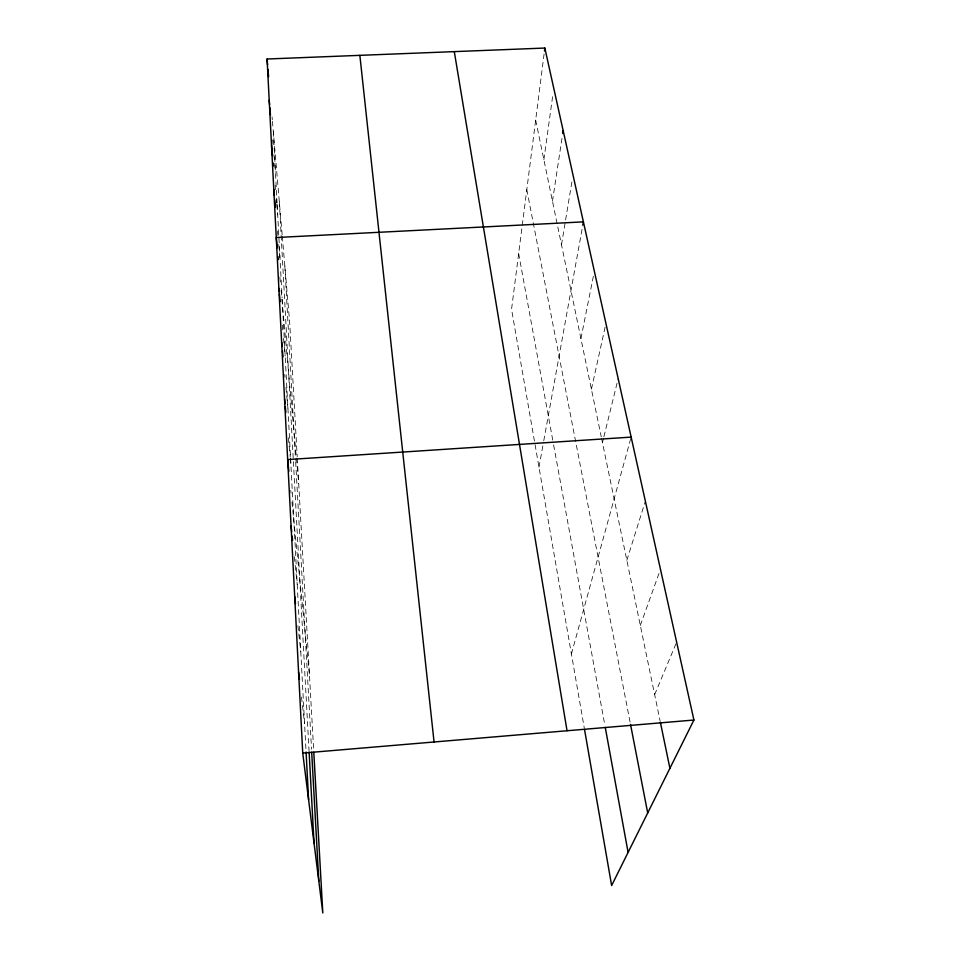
<?xml version="1.0" encoding="UTF-8"?>
<svg xmlns="http://www.w3.org/2000/svg" width="961" height="961" viewBox="0 0 961 961"><rect width="100%" height="100%" fill="white"/><g stroke="black" fill="none" stroke-linecap="round" stroke-linejoin="round"><path stroke-width="0.72" stroke-dasharray="4.8 3.6" d="M544.094 53.924L511.552 309.262L584.252 727.897M543.878 159.694L552.755 95.583M552.479 201.233L562.257 136.462M561.5 244.803L572.059 180.848M538.977 467.226L543.506 442.228M543.77 440.751L582.871 224.79M580.924 338.62L594.066 272.732M591.411 389.241L605.61 324.902M602.463 442.601L603.532 438.24M603.892 436.787L618.175 378.634M571.411 653.936L630.752 438.552M626.836 560.311L644.915 502.531M640.326 625.431L660.483 569.32M654.657 694.635L676.051 643.51M535.661 120.053L601.262 436.823M601.562 438.264L660.039 720.642M526.796 189.629L630.26 723.032M518.652 253.572L553.356 443.429M553.62 444.895L604.721 724.51M301.49 697.085L304.589 723.549M297.91 625.659L300.793 651.894M294.306 556.659L295.075 563.999M295.231 565.464L297.237 584.552M290.775 490.362L291.075 493.293M291.964 502.098L309.442 674.742M288.348 437.796L290.246 457.112M290.39 458.601L290.823 463.058M284.708 374.406L284.985 377.337M285.958 387.583L287.916 408.089M282.294 325.13L282.834 331.004M283.519 338.356L285.165 355.99M279.879 277.176L280.54 284.516M281.08 290.39L281.753 297.73M281.885 299.207L298.703 483.323M277.525 231.181L277.933 235.661M278.738 244.623L280.071 259.554M275.098 185.197L275.483 189.641M276.275 198.543L276.66 202.987M276.792 204.465L277.717 214.844M272.047 116.81L272.299 119.777M272.431 121.254L282.162 234.736M282.294 236.214L289.633 321.803L297.213 456.703M272.648 139.934L273.032 144.342M273.933 154.625L274.57 161.977M274.702 163.442L275.459 172.259M297.285 458.181L313.706 750.733M284.84 265.933L295.58 460.319M295.664 461.821L311.532 749.22M279.327 201.69L293.309 460.115M293.393 461.592L309.034 750.601M273.32 131.633L277.092 203.095M277.164 204.573L282.09 297.73M282.174 299.207L290.51 457.112M290.582 458.601L306.006 750.505"/><path stroke-width="1.44" d="M544.467 50.993L544.839 48.05L267.086 59.005L302.739 753.088L322.812 912.95L313.791 752.223M562.702 133.507L563.146 130.564M582.871 224.79L583.399 221.871L276.251 237.535L277.188 247.818M544.839 48.05L693.914 720.029L611.628 885.525L584.504 729.339M302.739 753.088L693.914 720.029M631.149 437.111L287.663 459.586L288.841 471.31M660.339 722.083L669.913 768.307M630.536 724.498L647.702 812.97M605.262 727.405L628.098 852.383M454.289 51.618L567.038 730.756M298.571 672.087L299.436 679.439M294.691 596.505L295.495 603.796M359.858 55.342L434.06 741.988M291.063 525.823L291.676 531.697M292.144 536.106L292.6 540.502M284.552 399.151L284.997 403.608M285.285 406.575L285.861 412.521M281.633 342.188L282.053 346.573M282.462 350.969L283.027 356.831M278.87 288.396L279.134 291.339M279.411 294.282L280.095 301.622M277.993 256.623L278.27 259.566M273.777 189.365L274.317 195.335M274.714 199.816L275.387 207.288M271.567 145.159L272.48 155.538M273.128 162.95L273.392 165.917M267.086 59.005L267.59 64.94M267.975 69.384L268.612 76.796M269.2 100.28L269.585 104.689M269.837 107.62L270.485 114.972M311.688 752.199L318.812 881.117M309.118 752.067L314.043 843.133M306.091 752.007L308.613 799.948"/></g></svg>
